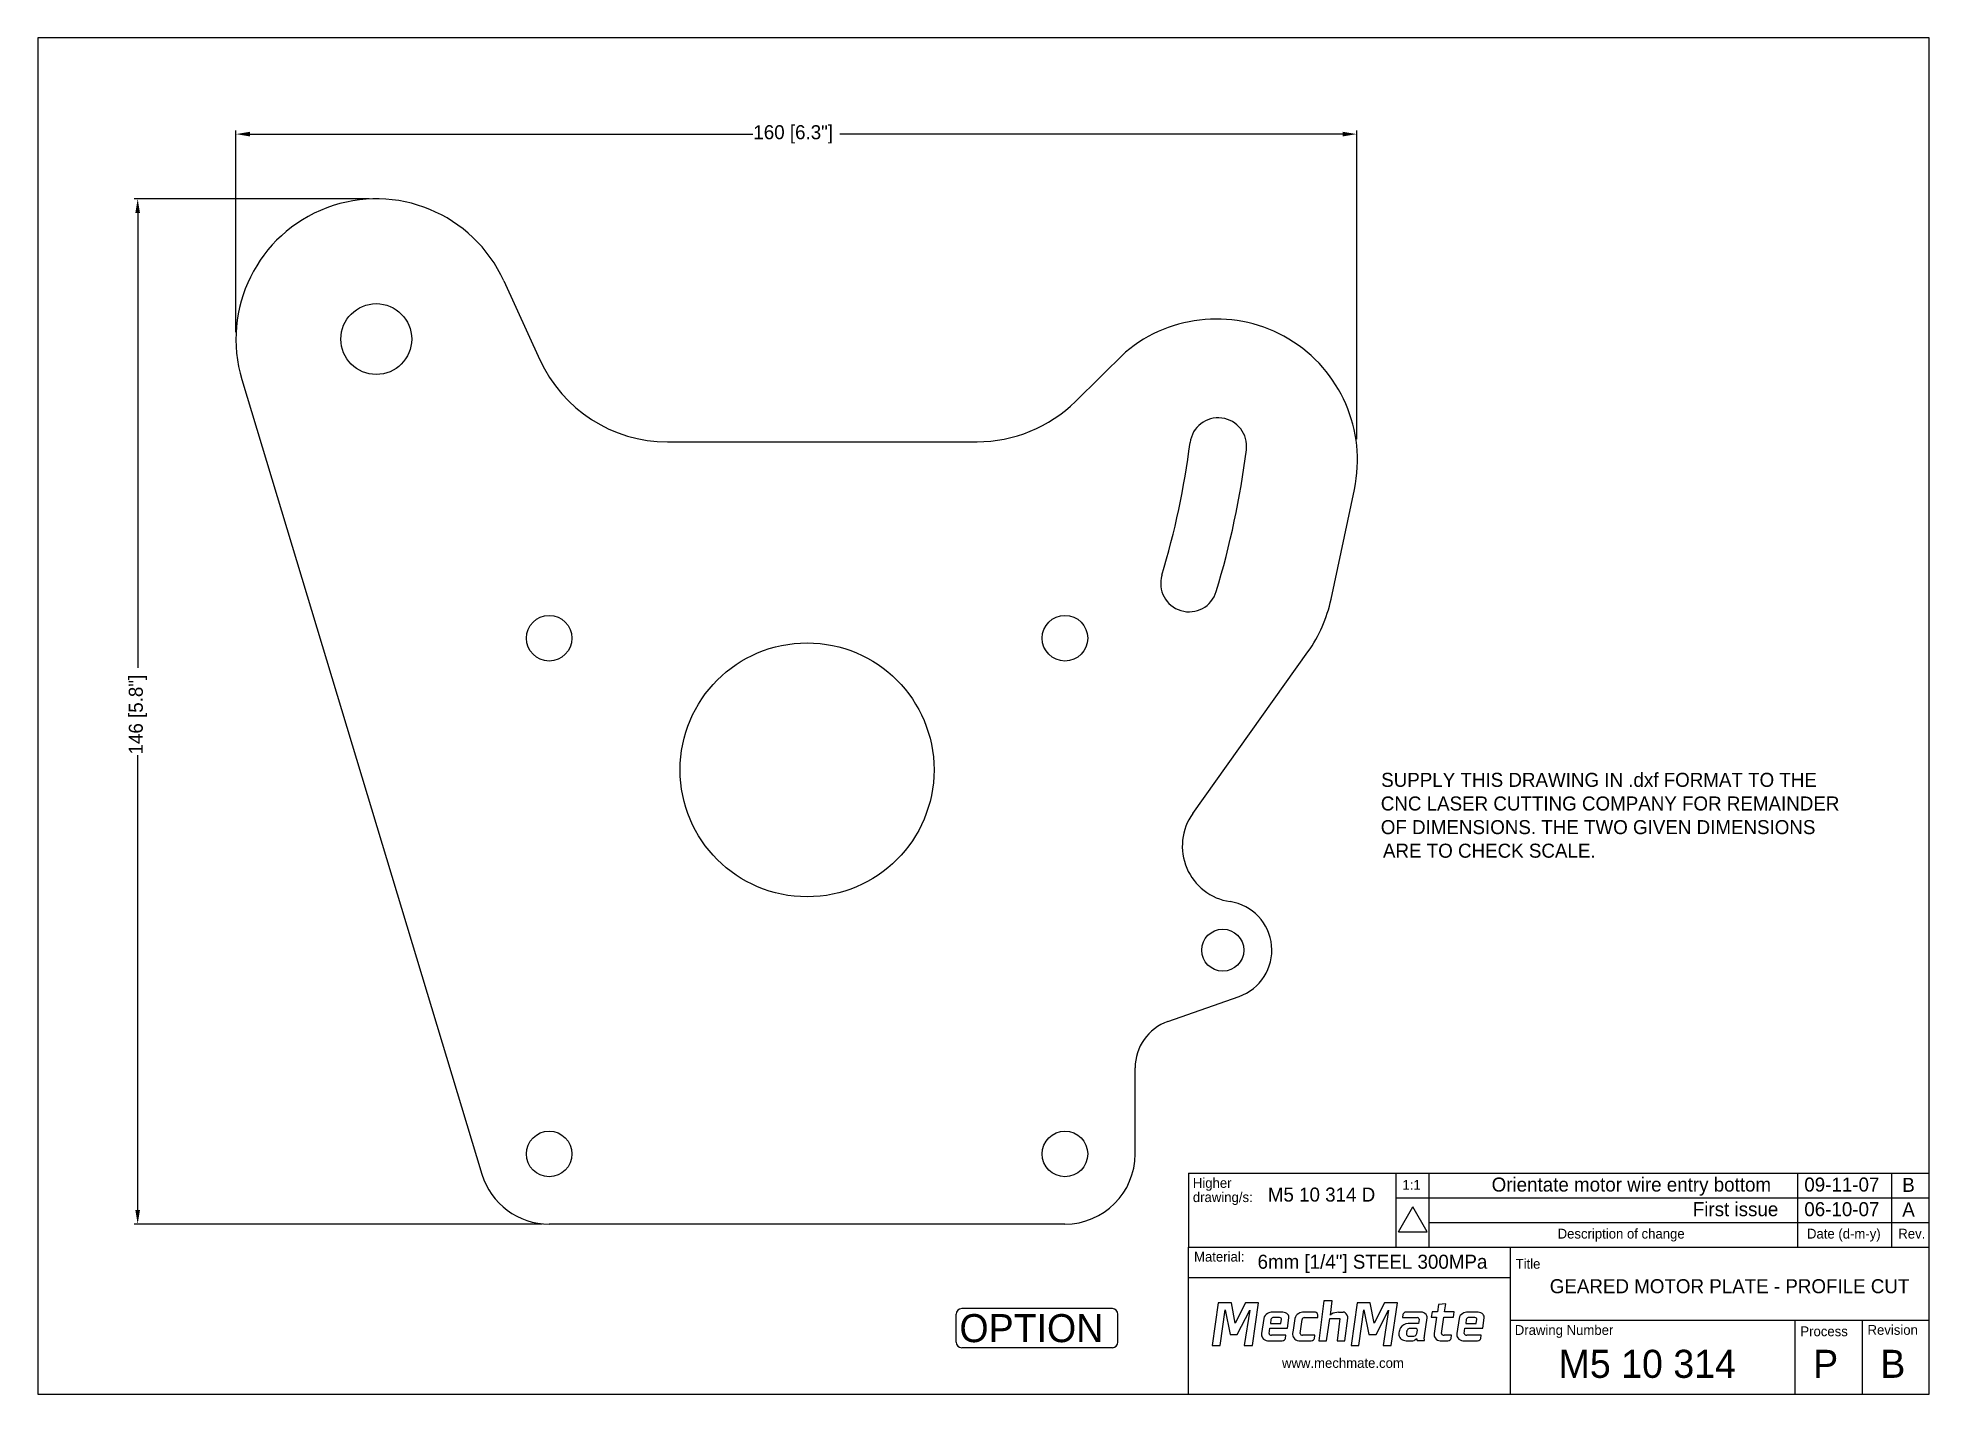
# Model space of a CAD drawing. Extents: x 751 to 1020, y 1618 to 1811.
import ezdxf
from ezdxf.enums import TextEntityAlignment as Align

# ---------------------------------------------------------------- set-up
doc = ezdxf.new("R2010")
doc.units = 0
doc.header["$LTSCALE"] = 10
doc.layers.get('0').update_dxf_attribs({"color": 221, "linetype": 'CONTINUOUS'})
doc.layers.get('DEFPOINTS').update_dxf_attribs({"linetype": 'CONTINUOUS'})
for name, color, linetype in [('01_FRAME', 4, 'CONTINUOUS'), ('10_OUTLINE', 2, 'CONTINUOUS'), ('50_DIMENSIONS', 7, 'CONTINUOUS'), ('50_DIMENSIONS0', 7, 'CONTINUOUS'), ('62_TEXT', 7, 'CONTINUOUS')]:
    doc.layers.add(name, color=color, linetype=linetype)
doc.styles.add('MECHTRONICS', font='txt', dxfattribs={"height": 2})
doc.dimstyles.get("Standard").update_dxf_attribs({"dimtxt": 0.18, "dimasz": 0.18, "dimexe": 0.18, "dimexo": 0.0625, "dimgap": 0.09, "dimtad": 0, "dimtih": 1, "dimtoh": 1, "dimzin": 0, "dimcen": 0.09, "dimazin": 3, "dimtfac": 1, "dimtofl": 0, "dimtmove": 0, "dimatfit": 3})

# ---------------------------------------------------------------- blocks, each defined once
blk = doc.blocks.new('*U6')
at = {"layer": '62_TEXT', "color": 7, "style": 'MECHTRONICS'}
for s, p in [('SUPPLY THIS DRAWING IN .dxf FORMAT TO THE ', (640.95, 1576.01)), ('CNC LASER CUTTING COMPANY FOR REMAINDER ', (640.89, 1572.64)), ('OF DIMENSIONS. THE TWO GIVEN DIMENSIONS ', (640.89, 1569.27)), ('ARE TO CHECK SCALE.', (641.2, 1565.91))]:
    blk.add_text(s, height=2, dxfattribs=at).set_placement(p)
blk = doc.blocks.new('*U12')
at = {"layer": '50_DIMENSIONS0', "color": 0, "style": 'MECHTRONICS'}
blk.add_text('160 [6.3"]', height=2, dxfattribs=at).set_placement((852.63, 1796.7))
blk = doc.blocks.new('*D7')
at = {"layer": '50_DIMENSIONS0', "color": 7}
for p, q in [((778.87, 1769.2), (778.87, 1797.93)), ((780.87, 1797.43), (852.55, 1797.43)), ((936.66, 1797.43), (864.98, 1797.43)), ((938.66, 1753.93), (938.66, 1797.93))]:
    blk.add_line(p, q, dxfattribs=at)
for points in [[(780.87, 1797.76), (780.87, 1797.1), (778.87, 1797.43)], [(936.66, 1797.76), (936.66, 1797.1), (938.66, 1797.43)]]:
    blk.add_solid(points, dxfattribs=at)
at = {"layer": 'DEFPOINTS', "color": 0}
for p in [(938.66, 1797.43), (778.87, 1768.2), (938.66, 1752.93)]:
    blk.add_point(p, dxfattribs=at)
blk.add_blockref('*U12', (0, 0))
blk = doc.blocks.new('*U11')
at = {"layer": '50_DIMENSIONS0', "color": 0, "style": 'MECHTRONICS'}
blk.add_text('146 [5.8"]', height=2, rotation=90, dxfattribs=at).set_placement((765.59, 1708.98))
blk = doc.blocks.new('*D8')
at = {"layer": '50_DIMENSIONS0', "color": 7}
for p, q in [((797.87, 1788.2), (764.36, 1788.2)), ((764.86, 1786.2), (764.86, 1721.33)), ((764.86, 1644.02), (764.86, 1708.89)), ((822.52, 1642.02), (764.36, 1642.02))]:
    blk.add_line(p, q, dxfattribs=at)
for points in [[(764.53, 1786.2), (765.19, 1786.2), (764.86, 1788.2)], [(764.53, 1644.02), (765.19, 1644.02), (764.86, 1642.02)]]:
    blk.add_solid(points, dxfattribs=at)
at = {"layer": 'DEFPOINTS', "color": 0}
for p in [(764.86, 1788.2), (798.87, 1788.2), (823.52, 1642.02)]:
    blk.add_point(p, dxfattribs=at)
blk.add_blockref('*U11', (0, 0))

msp = doc.modelspace()

# ---------------------------------------------------------------- linework, layer by layer
at = {"layer": '01_FRAME', "color": 4}
for p, q in [((750.625, 1811.157), (750.625, 1617.771)), ((1020.258, 1811.157), (750.625, 1811.157)), ((1020.258, 1617.771), (1020.258, 1811.157)), ((914.682, 1638.751), (944.262, 1638.751)), ((914.682, 1617.771), (914.682, 1638.751)), ((944.262, 1638.751), (1020.258, 1638.751)), ((960.525, 1638.751), (960.525, 1617.771)), ((914.682, 1634.405), (960.525, 1634.405)), ((960.525, 1628.308), (1020.258, 1628.308)), ((750.625, 1617.771), (1020.258, 1617.771))]:
    msp.add_line(p, q, dxfattribs=at)
at = {"layer": '01_FRAME', "color": 8}
for p, q in [((914.682, 1649.297), (944.262, 1649.297)), ((914.682, 1649.297), (914.682, 1638.751)), ((944.262, 1649.297), (1020.258, 1649.297)), ((944.262, 1638.751), (944.262, 1649.297)), ((948.986, 1638.751), (948.986, 1649.339)), ((1001.53, 1638.751), (1001.53, 1649.331)), ((1014.922, 1638.751), (1014.922, 1649.331)), ((944.262, 1645.785), (1020.258, 1645.785)), ((948.986, 1642.272), (1020.258, 1642.272)), ((1001.114, 1628.308), (1001.114, 1617.771)), ((1010.686, 1628.308), (1010.686, 1617.771))]:
    msp.add_line(p, q, dxfattribs=at)
at = {"layer": '01_FRAME', "color": 7}
for p, q in [((944.605, 1640.94), (946.649, 1644.48)), ((948.692, 1640.94), (946.649, 1644.48)), ((944.605, 1640.94), (948.692, 1640.94)), ((918.907, 1630.815), (918.044, 1624.712)), ((920.783, 1630.815), (918.907, 1630.815)), ((919.167, 1624.712), (919.889, 1629.794)), ((919.889, 1629.794), (920.599, 1626.295)), ((921.336, 1627.9), (920.783, 1630.815)), ((922.811, 1630.815), (921.336, 1627.9)), ((921.619, 1626.295), (923.395, 1629.771)), ((923.395, 1629.771), (922.601, 1624.712)), ((924.659, 1630.815), (922.811, 1630.815)), ((923.785, 1624.712), (924.659, 1630.815)), ((928.136, 1629.462), (926.645, 1629.462)), ((927.657, 1628.689), (926.705, 1628.689)), ((928.768, 1627.202), (928.984, 1628.653)), ((932.607, 1629.462), (931.085, 1629.462)), ((931.146, 1628.694), (933.085, 1628.694)), ((933.085, 1628.694), (933.128, 1628.959)), ((933.968, 1631.074), (933.257, 1625.37)), ((935.133, 1631.074), (933.968, 1631.074)), ((934.89, 1629.032), (935.133, 1631.074)), ((936.06, 1629.462), (936.697, 1629.462)), ((936.977, 1625.37), (937.384, 1628.587)), ((938.704, 1630.815), (937.841, 1624.712)), ((940.58, 1630.815), (938.704, 1630.815)), ((938.964, 1624.712), (939.686, 1629.794)), ((939.686, 1629.794), (940.396, 1626.295)), ((941.134, 1627.9), (940.58, 1630.815)), ((942.608, 1630.815), (941.134, 1627.9)), ((941.416, 1626.295), (943.192, 1629.771)), ((943.192, 1629.771), (942.398, 1624.712)), ((944.457, 1630.815), (942.608, 1630.815)), ((943.582, 1624.712), (944.457, 1630.815)), ((945.236, 1629.138), (945.19, 1628.692)), ((945.19, 1628.692), (947.268, 1628.692)), ((947.838, 1629.476), (945.713, 1629.476)), ((948.295, 1626.095), (948.686, 1628.667)), ((949.415, 1629.491), (949.282, 1628.737)), ((949.282, 1628.737), (950.036, 1628.737)), ((950.144, 1629.491), (949.415, 1629.491)), ((950.036, 1628.737), (949.682, 1626.431)), ((950.307, 1630.541), (950.144, 1629.491)), ((951.343, 1630.66), (950.307, 1630.541)), ((950.751, 1626.408), (951.082, 1628.737)), ((951.082, 1628.737), (952.466, 1628.737)), ((951.174, 1629.491), (951.343, 1630.66)), ((952.558, 1629.491), (951.174, 1629.491)), ((952.466, 1628.737), (952.558, 1629.491)), ((955.973, 1629.462), (954.483, 1629.462)), ((955.494, 1628.689), (954.543, 1628.689)), ((956.605, 1627.202), (956.821, 1628.653)), ((920.599, 1626.295), (921.619, 1626.295)), ((925.399, 1628.555), (925.076, 1626.433)), ((926.146, 1626.41), (926.245, 1627.202)), ((926.245, 1627.202), (928.768, 1627.202)), ((926.413, 1628.399), (926.348, 1627.863)), ((926.348, 1627.863), (927.84, 1627.863)), ((928.537, 1626.172), (926.491, 1626.172)), ((927.84, 1627.863), (927.922, 1628.463)), ((928.491, 1625.726), (928.537, 1626.172)), ((928.768, 1627.202), (928.768, 1627.202)), ((929.593, 1626.894), (929.516, 1626.433)), ((929.839, 1628.555), (929.593, 1626.894)), ((930.585, 1626.41), (930.854, 1628.401)), ((931.192, 1626.172), (930.93, 1626.172)), ((932.676, 1626.172), (931.192, 1626.172)), ((932.623, 1625.726), (932.669, 1626.126)), ((932.669, 1626.126), (932.676, 1626.172)), ((934.347, 1625.37), (934.796, 1628.553)), ((934.796, 1628.553), (936.242, 1628.553)), ((936.242, 1628.553), (935.84, 1625.37)), ((940.396, 1626.295), (941.416, 1626.295)), ((947.451, 1627.846), (945.974, 1627.846)), ((946.066, 1626.045), (946.807, 1626.03)), ((947.055, 1627.136), (946.268, 1627.136)), ((947.205, 1626.417), (947.295, 1626.91)), ((947.528, 1628.4), (947.451, 1627.846)), ((947.533, 1628.466), (947.528, 1628.4)), ((952.143, 1626.17), (951.096, 1626.17)), ((952.097, 1625.724), (952.143, 1626.17)), ((953.237, 1628.555), (952.914, 1626.433)), ((953.984, 1626.41), (954.083, 1627.202)), ((954.083, 1627.202), (956.605, 1627.202)), ((954.25, 1628.399), (954.186, 1627.863)), ((954.186, 1627.863), (955.677, 1627.863)), ((956.374, 1626.172), (954.329, 1626.172)), ((955.677, 1627.863), (955.76, 1628.463)), ((956.328, 1625.726), (956.374, 1626.172)), ((956.605, 1627.202), (956.605, 1627.202)), ((918.044, 1624.712), (919.167, 1624.712)), ((922.601, 1624.712), (923.785, 1624.712)), ((925.953, 1625.388), (928.02, 1625.388)), ((930.393, 1625.388), (931.192, 1625.388)), ((931.192, 1625.388), (932.152, 1625.388)), ((933.257, 1625.37), (934.347, 1625.37)), ((933.257, 1625.37), (933.257, 1625.37)), ((935.84, 1625.37), (936.977, 1625.37)), ((937.841, 1624.712), (938.964, 1624.712)), ((942.398, 1624.712), (943.582, 1624.712)), ((945.682, 1625.386), (946.666, 1625.386)), ((947.266, 1625.402), (948.327, 1625.402)), ((948.327, 1625.402), (948.287, 1625.856)), ((950.559, 1625.385), (951.626, 1625.385)), ((950.559, 1625.385), (950.636, 1625.385)), ((953.79, 1625.388), (955.857, 1625.388))]:
    msp.add_line(p, q, dxfattribs=at)
for centre, radius, start, end in [((926.373, 1628.4), 0.986, 116.43431, 170.97375), ((926.699, 1627.745), 1.719, 91.80945, 116.43431), ((926.765, 1628.349), 0.356, 129.97887, 171.82155), ((926.714, 1628.423), 0.267, 91.82976, 131.7115), ((927.67, 1628.416), 0.274, 41.69426, 92.74167), ((927.733, 1628.472), 0.19, 357.49651, 41.69426), ((928.036, 1628.36), 1.106, 44.53258, 84.85299), ((928.417, 1628.734), 0.573, 351.79615, 44.53258), ((930.813, 1628.4), 0.986, 116.43431, 170.97375), ((931.139, 1627.745), 1.719, 91.80945, 116.43431), ((931.206, 1628.353), 0.356, 129.97887, 171.82155), ((931.155, 1628.427), 0.267, 91.82976, 131.7115), ((932.623, 1628.941), 0.522, 29.01714, 91.67004), ((932.723, 1628.997), 0.407, 354.75279, 29.01714), ((935.261, 1628.814), 0.431, 118.12841, 149.55028), ((936.137, 1627.175), 2.288, 91.93371, 118.12841), ((936.707, 1628.947), 0.515, 57.03057, 91.05842), ((936.511, 1628.646), 0.874, 356.16226, 57.03057), ((945.573, 1629.083), 0.342, 130.98421, 170.70616), ((945.711, 1628.924), 0.552, 89.86228, 130.98421), ((947.281, 1628.418), 0.274, 41.69426, 92.74167), ((947.344, 1628.474), 0.19, 357.49651, 41.69426), ((947.739, 1628.374), 1.106, 44.53258, 84.85299), ((948.119, 1628.748), 0.573, 351.79615, 44.53258), ((954.211, 1628.4), 0.986, 116.43431, 170.97375), ((954.537, 1627.745), 1.719, 91.80945, 116.43431), ((954.603, 1628.349), 0.356, 129.97887, 171.82155), ((954.551, 1628.423), 0.267, 91.82976, 131.7115), ((955.507, 1628.416), 0.274, 41.69426, 92.74167), ((955.57, 1628.472), 0.19, 357.49651, 41.69426), ((955.874, 1628.36), 1.106, 44.53258, 84.85299), ((956.254, 1628.734), 0.573, 351.79615, 44.53258), ((926.023, 1626.312), 0.954, 172.72156, 213.37814), ((926.352, 1626.412), 0.206, 180.44368, 242.05495), ((926.489, 1626.67), 0.498, 242.05495, 270.25019), ((930.463, 1626.312), 0.954, 172.72156, 213.37814), ((930.791, 1626.412), 0.206, 180.44368, 242.05495), ((930.928, 1626.67), 0.498, 242.05495, 270.25019), ((945.827, 1626.371), 1.166, 172.84077, 205.63065), ((946.52, 1626.284), 1.864, 150.30133, 172.84077), ((946.001, 1626.58), 1.267, 91.21139, 150.30133), ((946.863, 1626.434), 1.113, 164.78825, 186.82015), ((946.017, 1626.325), 0.26, 185.1713, 236.50138), ((942.145, 1627.789), 3.796, 343.74206, 345.59023), ((946.177, 1626.739), 0.371, 126.79742, 163.58375), ((946.088, 1626.433), 0.389, 236.50138, 266.8299), ((946.262, 1626.618), 0.519, 89.35534, 126.25018), ((946.731, 1626.491), 0.467, 279.45656, 324.9294), ((947.042, 1626.863), 0.274, 41.69426, 92.74167), ((946.585, 1626.593), 0.645, 324.9294, 344.11882), ((947.105, 1626.919), 0.19, 357.49651, 41.69426), ((949.283, 1625.944), 1, 171.34562, 185.04353), ((950.629, 1626.31), 0.954, 172.72156, 213.37814), ((950.957, 1626.41), 0.206, 180.44368, 242.05495), ((951.094, 1626.668), 0.498, 242.05495, 270.25019), ((953.86, 1626.312), 0.954, 172.72156, 213.37814), ((954.189, 1626.412), 0.206, 180.44368, 242.05495), ((954.327, 1626.67), 0.498, 242.05495, 270.25019), ((925.968, 1626.276), 0.889, 213.37814, 269.02243), ((928.017, 1625.944), 0.556, 269.68812, 309.8516), ((928.158, 1625.775), 0.336, 309.8516, 351.61013), ((930.408, 1626.276), 0.889, 213.37814, 269.02243), ((932.149, 1625.944), 0.556, 269.68812, 309.8516), ((932.29, 1625.775), 0.336, 309.8516, 351.61013), ((945.348, 1626.141), 0.635, 205.63065, 237.51102), ((945.768, 1626.8), 1.417, 237.51102, 266.51006), ((946.539, 1626.099), 0.724, 280.14162, 328.8639), ((948.211, 1625.896), 1.066, 189.25185, 207.62546), ((950.574, 1626.274), 0.889, 213.37814, 269.02243), ((951.623, 1625.942), 0.556, 269.68812, 309.8516), ((951.764, 1625.773), 0.336, 309.8516, 351.61013), ((953.806, 1626.276), 0.889, 213.37814, 269.02243), ((955.854, 1625.944), 0.556, 269.68812, 309.8516), ((955.996, 1625.775), 0.336, 309.8516, 351.61013)]:
    msp.add_arc(centre, radius, start, end, dxfattribs=at)
at = {"layer": '10_OUTLINE', "color": 2}
for p, q in [((817.068, 1776.504), (822.198, 1765.256)), ((905.669, 1766.33), (898.575, 1759.325)), ((779.726, 1762.421), (813.947, 1649.125)), ((840.395, 1753.555), (884.522, 1753.555)), ((934.99, 1731.11), (938.315, 1746.765)), ((915.265, 1700.55), (931.696, 1723.617)), ((911.737, 1670.906), (921.876, 1674.471)), ((907.059, 1652.016), (907.059, 1664.303)), ((897.059, 1642.016), (823.52, 1642.016))]:
    msp.add_line(p, q, dxfattribs=at)
for centre, radius in [((798.871, 1768.204), 5.05), ((823.52, 1725.555), 3.25), ((897.059, 1725.555), 3.25), ((860.29, 1706.786), 18.1), ((919.554, 1681.075), 3), ((823.52, 1652.016), 3.25), ((897.059, 1652.016), 3.25)]:
    msp.add_circle(centre, radius, dxfattribs=at)
for centre, radius, start, end in [((798.871, 1768.204), 20, 24.51829, 196.80717), ((918.635, 1750.946), 20.119, 348.00727, 130.12512), ((840.395, 1773.555), 20, 204.51829, 270), ((884.522, 1773.555), 20, 270, 314.64036), ((918.904, 1752.927), 4.05, 352.74696, 172.74696), ((798.871, 1768.204), 116.951, 343.26893, 352.74696), ((798.871, 1768.204), 125.051, 343.26893, 352.74696), ((914.75, 1733.37), 4.05, 163.26893, 343.26893), ((915.31, 1735.29), 20.119, 324.53648, 348.00727), ((921.781, 1695.909), 8, 144.53648, 261.46297), ((919.554, 1681.075), 7, 289.37301, 81.46297), ((914.059, 1664.303), 7, 109.37301, 180), ((897.059, 1652.016), 10, 270, 0), ((823.52, 1652.016), 10, 196.80717, 270)]:
    msp.add_arc(centre, radius, start, end, dxfattribs=at)
at = {"layer": '62_TEXT', "color": 40}
for p, q in [((881.552, 1625.202), (881.552, 1629.173)), ((903.811, 1629.973), (882.352, 1629.973)), ((904.611, 1625.202), (904.611, 1629.173)), ((903.811, 1624.402), (882.352, 1624.402))]:
    msp.add_line(p, q, dxfattribs=at)
for centre, start, end in [((882.352, 1629.173), 90, 180), ((903.811, 1629.173), 0, 90), ((882.352, 1625.202), 180, 270), ((903.811, 1625.202), 270, 0)]:
    msp.add_arc(centre, 0.8, start, end, dxfattribs=at)

# ---------------------------------------------------------------- block references
at = {"layer": '50_DIMENSIONS'}
msp.add_blockref('*U6', (301.189, 128.35), dxfattribs=at)

# ---------------------------------------------------------------- texts
at = {"layer": '01_FRAME', "color": 8, "style": 'MECHTRONICS'}
for s, p in [('Higher', (915.287, 1647.191)), ('1:1', (945.164, 1646.918)), ('drawing/s:', (915.287, 1645.163)), ('Description of change', (967.292, 1639.958)), ('Date (d-m-y)', (1002.839, 1639.958)), ('Rev.', (1015.859, 1639.958)), ('Material:', (915.456, 1636.676)), ('Title', (961.299, 1635.661)), ('Drawing Number', (961.185, 1626.22)), ('Process', (1001.897, 1626.033)), ('Revision', (1011.469, 1626.235)), ('www.mechmate.com', (927.995, 1621.524))]:
    msp.add_text(s, height=1.4, dxfattribs=at).set_placement(p)
at = {"layer": '01_FRAME', "color": 7, "style": 'MECHTRONICS'}
for s, p in [('Orientate motor wire entry bottom', (957.883, 1646.661)), ('B', (1016.422, 1646.614)), ('First issue', (986.561, 1643.149)), ('A', (1016.422, 1643.102))]:
    msp.add_text(s, height=2, dxfattribs=at).set_placement(p)
at = {"layer": '62_TEXT', "style": 'MECHTRONICS'}
for s, height, p in [('09-11-07', 2, (1002.457, 1646.661)), ('M5 10 314 D', 2, (925.973, 1645.23)), ('06-10-07', 2, (1002.457, 1643.149)), ('6mm [1/4"] STEEL 300MPa', 2, (924.513, 1635.658)), ('M5 10 314', 4, (967.432, 1620.097)), ('P', 4, (1003.718, 1620.097)), ('B', 4, (1013.29, 1620.097))]:
    msp.add_text(s, height=height, dxfattribs=at).set_placement(p)
msp.add_text('GEARED MOTOR PLATE - PROFILE CUT', height=2, dxfattribs=at).set_placement((991.803, 1632.166), align=Align.CENTER)
at = {"layer": '62_TEXT', "color": 1, "style": 'MECHTRONICS'}
msp.add_text('OPTION', height=4, dxfattribs=at).set_placement((882.013, 1625.188))

# ---------------------------------------------------------------- dimensions: what is measured, and where the dimension line sits
at = {"layer": '50_DIMENSIONS0'}
dim = msp.add_linear_dim(base=(938.657, 1797.43), p1=(778.871, 1768.204), p2=(938.657, 1752.927), dimstyle='Standard', dxfattribs=at)
dim.commit()
dim.dimension.update_dxf_attribs({"geometry": '*D7', "text_midpoint": (858.764, 1797.43)})
dim = msp.add_linear_dim(base=(764.859, 1788.204), p1=(823.52, 1642.016), p2=(798.871, 1788.204), angle=90, dimstyle='Standard', dxfattribs=at)
dim.commit()
dim.dimension.update_dxf_attribs({"geometry": '*D8', "text_midpoint": (764.859, 1715.11)})

doc.saveas('drawing.dxf')
